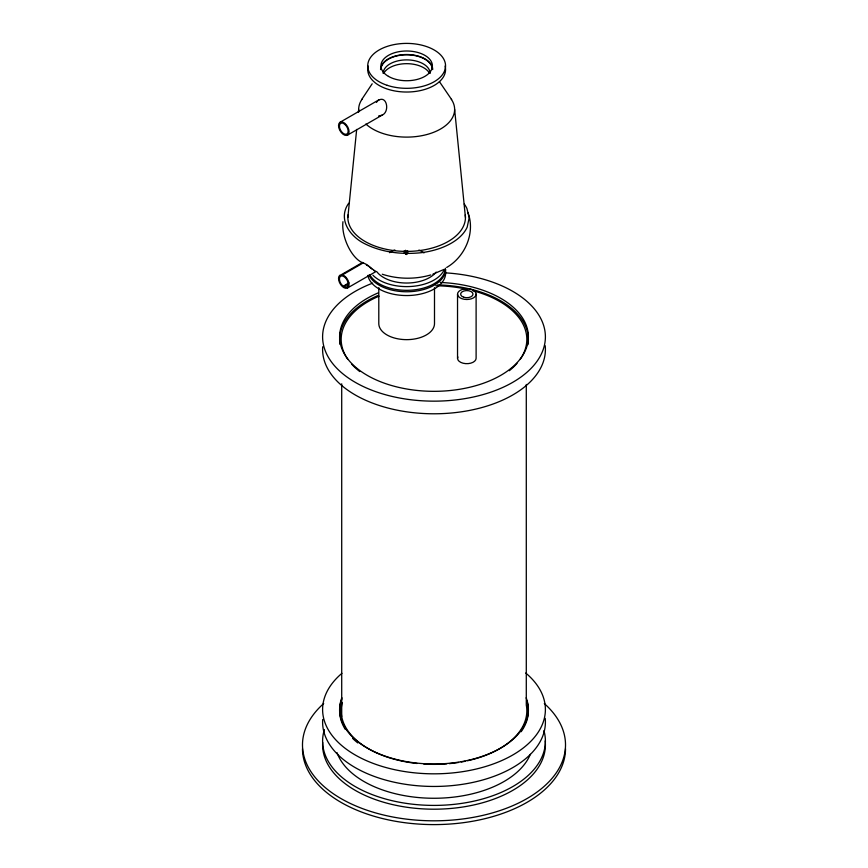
<?xml version="1.0" encoding="UTF-8"?>
<svg xmlns="http://www.w3.org/2000/svg" width="868" height="868" viewBox="0 0 868 868"><rect width="100%" height="100%" fill="white"/><g stroke="black" fill="none" stroke-linecap="round" stroke-linejoin="round"><path stroke-width="1.3" d="M342.947 221.709C341.091 236.953 352.093 259.955 364.137 263.297C368.737 265.044 371.786 269.427 376.104 271.467L347.515 287.97M347.851 217.456L356.672 129.419M358.397 112.08L358.668 109.411M361.674 99.549L372.177 83.784M376.441 102.402L377.2 101.458M377.721 100.807C386.803 94.026 390.242 111.907 382.029 115.184L347.515 135.104M446.684 267.463C464.955 256.885 475.512 233.091 468.036 212.801M348.947 282.816L343.283 286.212L342.665 285.767A6.184 3.57 60 0 1 340.213 276.567A6.184 3.57 60 0 1 347.384 280.711A6.184 3.57 60 0 1 344.932 287.069L343.793 286.592L348.426 283.923M340.082 122.247L379.186 99.668M362.531 262.44L341.167 274.765A7.421 4.286 60 0 0 340.788 284.769A7.421 4.286 60 0 0 348.969 285.572A7.421 4.286 60 0 0 342.437 274.896L363.388 262.798M432.872 274.19L444.058 269.395M382.029 115.184L378.632 115.997M430.767 274.95C414.958 279.529 397.924 279.268 382.256 274.223M374.358 270.794L373.804 270.404M366.372 264.924L367.837 265.814M343.793 123.636L344.932 124.45A6.184 3.57 60 0 1 347.384 133.65A6.184 3.57 60 0 1 340.213 129.506A6.184 3.57 60 0 1 342.665 123.147M369.291 266.823L371.732 268.885M439.436 81.657L451.62 99.549M454.626 109.411L465.443 217.456M526.29 384.448L526.29 705A92.833 53.599 0 0 1 467.548 760.748M476.109 294.144A9.288 5.36 0 0 1 462.177 298.776A9.288 5.36 0 0 1 462.177 289.5A9.288 5.36 0 0 1 476.109 294.144L476.109 358.31A9.288 5.36 0 0 1 465.606 363.627A9.288 5.36 0 0 1 457.859 356.922M457.534 294.144L457.534 358.31M434.499 287.666L434.499 323.569A27.852 16.08 0 0 1 406.647 339.648A27.852 16.08 0 0 1 378.795 323.569L378.795 287.666M407.743 250.885L407.743 253.532M407.179 251.21L407.179 253.857M407.049 250.765L407.049 253.413M406.636 251.894L406.636 254.552M406.246 251.72L406.246 254.367M405.551 250.277L405.551 254.248M404.238 250.798L404.238 253.456M341.71 383.83L341.71 716.545M436.181 272.085A32.485 18.76 0 0 1 406.311 283.033A32.485 18.76 0 0 1 376.842 271.738M389.602 252.696A21.657 12.51 0 0 1 394.81 249.941M418.864 250.082A21.657 12.51 0 0 1 423.975 252.903M443.906 270.284A38.68 22.329 0 0 1 411.302 286.451A38.68 22.329 0 0 1 372.958 275.243M445.327 268.223A38.68 22.329 0 0 1 412.3 290.086A38.68 22.329 0 0 1 369.735 274.668M451.317 99.288A47.979 27.7 0 0 1 428.163 134.171A47.979 27.7 0 0 1 365.895 124.026M358.853 111.82A47.979 27.7 0 0 1 361.989 99.288M465.281 214.928A58.796 33.95 0 0 1 406.647 251.405A58.796 33.95 0 0 1 348.014 214.928M445.078 66.055A38.908 22.459 0 0 1 406.647 92.03A38.908 22.459 0 0 1 368.227 66.055M383.168 73.444A23.479 13.562 0 0 1 406.647 59.881A23.479 13.562 0 0 1 430.127 73.444M380.585 69.57A26.062 15.049 0 0 1 380.987 66.955M381.475 65.675A26.062 15.049 0 0 1 406.647 54.521A26.062 15.049 0 0 1 431.819 65.675M432.307 66.955A26.062 15.049 0 0 1 432.709 69.57M383.819 73.118A24.098 13.921 0 0 1 406.647 63.668A24.098 13.921 0 0 1 429.476 73.118M464.261 204.023A64.08 36.998 0 0 1 466.908 208.45L469.187 217.749L467.19 227.134A61.053 35.252 0 0 1 422.152 252.588C401.808 254.91 380.542 252.425 362.39 242.498C350.477 235.738 340.093 221.828 346.104 207.778A61.053 35.252 0 0 1 348.708 203.253M381.009 68.355A25.736 14.864 0 0 1 406.647 54.792A25.736 14.864 0 0 1 432.297 68.355M565.513 748.672A131.513 75.928 0 0 1 434 824.6A131.513 75.928 0 0 1 302.487 748.672M544.312 703.547A131.513 75.928 0 0 1 520.268 802.195A131.513 75.928 0 0 1 347.732 802.195A131.513 75.928 0 0 1 323.688 703.547M545.191 740.925A111.397 64.319 0 0 1 435.269 809.193A111.397 64.319 0 0 1 322.69 742.4M440.26 282.469A94.384 54.489 0 0 1 522.438 355.858A94.384 54.489 0 0 1 377.124 380.325A94.384 54.489 0 0 1 378.112 292.928M340.028 344.444A94.384 54.489 0 0 1 378.112 295.456M437.656 284.921A94.384 54.489 0 0 1 527.928 344.672M472.604 290.628A92.833 53.599 0 0 1 520.106 359.395M517.046 363.312A92.833 53.599 0 0 1 509.299 370.712M359.775 371.558A92.833 53.599 0 0 1 351.779 364.245M347.818 359.287A92.833 53.599 0 0 1 379.034 296.172M435.812 285.778A92.833 53.599 0 0 1 467.44 289.369M543.932 730.682A111.397 64.319 0 0 1 433.013 805.406A111.397 64.319 0 0 1 324.404 729.565M530.326 754.325A99.017 57.169 0 0 1 432.481 798.256A99.017 57.169 0 0 1 337.012 752.61M525.737 673.025A111.397 64.319 0 0 1 508.008 757.58A111.397 64.319 0 0 1 360.47 757.829A111.397 64.319 0 0 1 341.905 673.329M545.212 718.389A111.397 64.319 0 0 1 434.922 786.451A111.397 64.319 0 0 1 322.701 719.453M526.171 697.785A94.384 54.489 0 0 1 433.902 764.003A94.384 54.489 0 0 1 341.873 697.666M465.031 761.29A92.833 53.599 0 0 1 461.19 762.017M458.586 762.451A92.833 53.599 0 0 1 449.32 763.634M446.662 763.873A92.833 53.599 0 0 1 423.768 764.046M417.128 763.482A92.833 53.599 0 0 1 342.263 702.559M545.212 345.724A111.397 64.319 0 0 1 434.922 413.786A111.397 64.319 0 0 1 322.701 346.777M445.186 272.845A111.397 64.319 0 0 1 536.76 361.663A111.397 64.319 0 0 1 362.911 386.358A111.397 64.319 0 0 1 372.676 283.142M445.642 269.254A38.995 22.514 0 0 1 411.736 291.572A38.995 22.514 0 0 1 368.987 275.08M445.154 269.514A38.995 22.514 0 0 1 411.736 295.359A38.995 22.514 0 0 1 367.869 275.395M526.594 700.216A94.384 54.489 0 0 1 521.147 731.691M357.822 742.943A94.384 54.489 0 0 1 352.614 738.364M345.28 729.359A94.384 54.489 0 0 1 341.873 698.935M387.193 85.314A38.908 22.459 0 0 0 445.555 65.859A38.908 22.459 0 0 0 387.193 46.405A38.908 22.459 0 0 0 387.193 85.314M388.452 76.373A25.736 14.864 0 0 0 431.515 69.711A25.736 14.864 0 0 0 399.985 51.505A25.736 14.864 0 0 0 388.452 76.373M338.542 125.643A7.421 4.286 60 0 0 346.419 135.441A7.421 4.286 60 0 0 346.419 124.938A7.421 4.286 60 0 0 338.542 125.643M463.729 297.236A6.184 3.57 0 0 0 473.006 294.144A6.184 3.57 0 0 0 463.729 291.04A6.184 3.57 0 0 0 463.729 297.236"/></g></svg>
